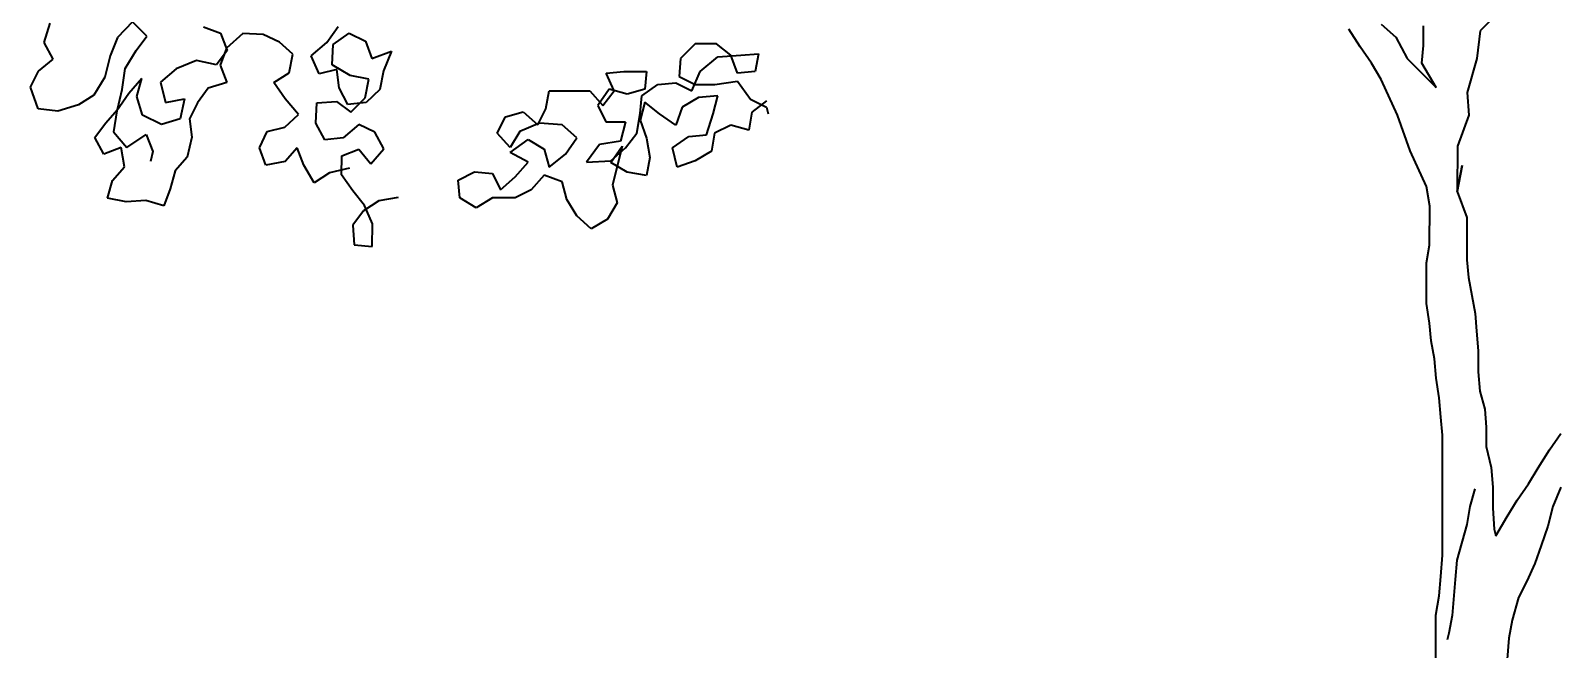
# Model space of a CAD drawing. Header units: millimetres. Extents: x 3675 to 7804, y -1257 to 3701.
# Drawn here: x 6843.8 to 7017.8, y -549.1 to -478.5 of the extents above; entities that cross this region are included whole.
import ezdxf

# ---------------------------------------------------------------- set-up
doc = ezdxf.new("R2010")
doc.units = ezdxf.units.MM
doc.layers.add('L-shrub', color=74, linetype='Continuous', lineweight=35)

# ---------------------------------------------------------------- blocks, each defined once
blk = doc.blocks.new('a4')
for p, q in [((0.03219, 1.42299), (0.02601, 1.41682)), ((-0.88536, 1.40945), (-0.88162, 1.42162)), ((-0.82935, 1.42254), (-0.83891, 1.41268)), ((-0.82036, 1.41351), (-0.82935, 1.42254)), ((-0.8271, 1.40435), (-0.82036, 1.41351)), ((-0.78432, 1.41942), (-0.77356, 1.41533)), ((-0.77356, 1.41533), (-0.76935, 1.40437)), ((-0.75926, 1.41511), (-0.7697, 1.40578)), ((-0.74637, 1.41455), (-0.75926, 1.41511)), ((-0.73614, 1.40958), (-0.74637, 1.41455)), ((-0.70612, 1.4095), (-0.69885, 1.41954)), ((-0.70206, 1.40825), (-0.6918, 1.41528)), ((-0.6918, 1.41528), (-0.68157, 1.41031)), ((-0.0502, 1.40659), (-0.05739, 1.41792)), ((-0.0368, 1.42099), (-0.02754, 1.41275)), ((-0.01004, 1.40758), (-0.01003, 1.41994)), ((0.02601, 1.41682), (0.02393, 1.39931)), ((-0.87974, 1.39884), (-0.88536, 1.40945)), ((-0.83891, 1.41268), (-0.84353, 1.40104)), ((-0.83402, 1.39289), (-0.8271, 1.40435)), ((-0.76935, 1.40437), (-0.77609, 1.3952)), ((-0.7697, 1.40578), (-0.77379, 1.39502)), ((-0.72751, 1.40196), (-0.73614, 1.40958)), ((-0.71603, 1.40105), (-0.70612, 1.4095)), ((-0.70263, 1.39536), (-0.70206, 1.40825)), ((-0.68157, 1.41031), (-0.67737, 1.39935)), ((-0.67737, 1.39935), (-0.66499, 1.40391)), ((-0.66499, 1.40391), (-0.67015, 1.39139)), ((-0.47217, 1.40853), (-0.48145, 1.39928)), ((-0.45878, 1.40852), (-0.47217, 1.40853)), ((-0.44952, 1.40131), (-0.45878, 1.40852)), ((-0.043, 1.39629), (-0.0502, 1.40659)), ((-0.02754, 1.41275), (-0.02034, 1.39935)), ((-0.01108, 1.39626), (-0.01004, 1.40758)), ((-0.88912, 1.39127), (-0.87974, 1.39884)), ((-0.84353, 1.40104), (-0.84692, 1.38745)), ((-0.7888, 1.39806), (-0.8017, 1.39262)), ((-0.77609, 1.3952), (-0.7888, 1.39806)), ((-0.77379, 1.39502), (-0.76959, 1.38406)), ((-0.72984, 1.39013), (-0.72751, 1.40196)), ((-0.71094, 1.38955), (-0.71603, 1.40105)), ((-0.69117, 1.38844), (-0.70263, 1.39536)), ((-0.48145, 1.39928), (-0.48249, 1.38795)), ((-0.4691, 1.39103), (-0.45776, 1.40028)), ((-0.45776, 1.40028), (-0.44335, 1.4013)), ((-0.44542, 1.38997), (-0.44952, 1.40131)), ((-0.44335, 1.4013), (-0.43202, 1.40232)), ((-0.43202, 1.40232), (-0.43409, 1.39099)), ((-0.03683, 1.38598), (-0.043, 1.39629)), ((-0.02034, 1.39935), (-0.00183, 1.3808)), ((-0.00183, 1.3808), (-0.01108, 1.39626)), ((0.02393, 1.39931), (0.01774, 1.3777)), ((-0.89409, 1.38104), (-0.88912, 1.39127)), ((-0.84692, 1.38745), (-0.85384, 1.37599)), ((-0.836, 1.37965), (-0.83402, 1.39289)), ((-0.82344, 1.3865), (-0.83159, 1.37699)), ((-0.82665, 1.37521), (-0.82344, 1.3865)), ((-0.8017, 1.39262), (-0.81161, 1.38417)), ((-0.81161, 1.38417), (-0.80847, 1.37145)), ((-0.73957, 1.38398), (-0.72984, 1.39013)), ((-0.69963, 1.39235), (-0.71094, 1.38955)), ((-0.69825, 1.38069), (-0.69963, 1.39235)), ((-0.67934, 1.38611), (-0.69117, 1.38844)), ((-0.68167, 1.37429), (-0.67934, 1.38611)), ((-0.67015, 1.39139), (-0.67247, 1.37956)), ((-0.52882, 1.39005), (-0.51749, 1.39107)), ((-0.52368, 1.37872), (-0.52882, 1.39005)), ((-0.51749, 1.39107), (-0.50308, 1.39106)), ((-0.50308, 1.39106), (-0.50412, 1.37973)), ((-0.48249, 1.38795), (-0.47219, 1.38279)), ((-0.47426, 1.37867), (-0.4691, 1.39103)), ((-0.45984, 1.38278), (-0.44542, 1.38483)), ((-0.43409, 1.39099), (-0.44542, 1.38997)), ((-0.44542, 1.38483), (-0.43719, 1.37349)), ((-0.02655, 1.36332), (-0.03683, 1.38598)), ((-0.88918, 1.36725), (-0.89409, 1.38104)), ((-0.85384, 1.37599), (-0.86357, 1.36983)), ((-0.83159, 1.37699), (-0.83939, 1.36606)), ((-0.83886, 1.36694), (-0.836, 1.37965)), ((-0.82297, 1.36337), (-0.82665, 1.37521)), ((-0.78143, 1.38038), (-0.78816, 1.37122)), ((-0.76959, 1.38406), (-0.78143, 1.38038)), ((-0.73253, 1.37372), (-0.73957, 1.38398)), ((-0.69263, 1.37008), (-0.69825, 1.38069)), ((-0.67247, 1.37956), (-0.68097, 1.37146)), ((-0.56694, 1.36743), (-0.56487, 1.37876)), ((-0.56487, 1.37876), (-0.53913, 1.37873)), ((-0.53913, 1.37873), (-0.5309, 1.36946)), ((-0.52677, 1.37975), (-0.53399, 1.36946)), ((-0.5309, 1.36946), (-0.52368, 1.37872)), ((-0.51545, 1.37665), (-0.52677, 1.37975)), ((-0.50412, 1.37973), (-0.51545, 1.37665)), ((-0.50722, 1.36429), (-0.50618, 1.37562)), ((-0.50618, 1.37562), (-0.49588, 1.38281)), ((-0.49588, 1.38281), (-0.48455, 1.38383)), ((-0.48455, 1.38383), (-0.47426, 1.37867)), ((-0.47014, 1.37455), (-0.48044, 1.36838)), ((-0.47219, 1.38279), (-0.45984, 1.38278)), ((-0.45779, 1.37557), (-0.47014, 1.37455)), ((-0.46088, 1.36425), (-0.45779, 1.37557)), ((0.01774, 1.3777), (0.01875, 1.36328)), ((-0.87683, 1.36581), (-0.88918, 1.36725)), ((-0.86357, 1.36983), (-0.87683, 1.36581)), ((-0.84647, 1.35831), (-0.83886, 1.36694)), ((-0.83939, 1.36606), (-0.84137, 1.35282)), ((-0.80847, 1.37145), (-0.79628, 1.37371)), ((-0.79628, 1.37371), (-0.79914, 1.36101)), ((-0.78816, 1.37122), (-0.79313, 1.36099)), ((-0.72408, 1.36381), (-0.73253, 1.37372)), ((-0.71297, 1.3583), (-0.71241, 1.37119)), ((-0.71241, 1.37119), (-0.69987, 1.37204)), ((-0.69987, 1.37204), (-0.6907, 1.36531)), ((-0.68097, 1.37146), (-0.69263, 1.37008)), ((-0.6907, 1.36531), (-0.68167, 1.37429)), ((-0.59269, 1.36231), (-0.58136, 1.36539)), ((-0.58136, 1.36539), (-0.5721, 1.35714)), ((-0.5721, 1.35714), (-0.56694, 1.36743)), ((-0.53399, 1.36946), (-0.52885, 1.35916)), ((-0.50412, 1.37149), (-0.50722, 1.36017)), ((-0.49486, 1.36428), (-0.50412, 1.37149)), ((-0.48044, 1.36838), (-0.48457, 1.35706)), ((-0.43617, 1.36525), (-0.43824, 1.35393)), ((-0.43719, 1.37349), (-0.4269, 1.36833)), ((-0.4269, 1.37245), (-0.43617, 1.36525)), ((-0.4269, 1.36833), (-0.42588, 1.36422)), ((-0.85321, 1.34914), (-0.84647, 1.35831)), ((-0.81098, 1.35733), (-0.82297, 1.36337)), ((-0.79914, 1.36101), (-0.81098, 1.35733)), ((-0.79313, 1.36099), (-0.79175, 1.34933)), ((-0.74389, 1.35291), (-0.73258, 1.35571)), ((-0.73258, 1.35571), (-0.72408, 1.36381)), ((-0.70735, 1.34769), (-0.71297, 1.3583)), ((-0.68578, 1.35752), (-0.69569, 1.34907)), ((-0.67555, 1.35255), (-0.68578, 1.35752)), ((-0.59784, 1.35202), (-0.59269, 1.36231)), ((-0.57107, 1.35817), (-0.58343, 1.35303)), ((-0.55665, 1.35713), (-0.57107, 1.35817)), ((-0.54739, 1.34888), (-0.55665, 1.35713)), ((-0.52885, 1.35916), (-0.51649, 1.35915)), ((-0.51649, 1.35915), (-0.51959, 1.3468)), ((-0.50929, 1.35194), (-0.50722, 1.36429)), ((-0.50722, 1.36017), (-0.50312, 1.34884)), ((-0.48457, 1.35706), (-0.49486, 1.36428)), ((-0.46502, 1.35087), (-0.46088, 1.36425)), ((-0.44956, 1.35703), (-0.45987, 1.35189)), ((-0.43824, 1.35393), (-0.44956, 1.35703)), ((-0.01834, 1.34066), (-0.02655, 1.36332)), ((0.01875, 1.36328), (0.01153, 1.34372)), ((-0.84758, 1.33853), (-0.85321, 1.34914)), ((-0.84137, 1.35282), (-0.83292, 1.34291)), ((-0.83292, 1.34291), (-0.82071, 1.35118)), ((-0.82071, 1.35118), (-0.8165, 1.34022)), ((-0.79175, 1.34933), (-0.79461, 1.33663)), ((-0.74886, 1.34268), (-0.74389, 1.35291)), ((-0.69569, 1.34907), (-0.70735, 1.34769)), ((-0.66993, 1.34194), (-0.67555, 1.35255)), ((-0.58961, 1.34274), (-0.59784, 1.35202)), ((-0.58962, 1.33965), (-0.57828, 1.34788)), ((-0.58343, 1.35303), (-0.58961, 1.34274)), ((-0.57828, 1.34788), (-0.56799, 1.34169)), ((-0.55461, 1.33859), (-0.54739, 1.34888)), ((-0.51959, 1.3468), (-0.53298, 1.34475)), ((-0.51651, 1.34267), (-0.50929, 1.35194)), ((-0.50312, 1.34884), (-0.50107, 1.33648)), ((-0.48665, 1.34265), (-0.47634, 1.34985)), ((-0.47634, 1.34985), (-0.46502, 1.35087)), ((-0.45987, 1.35189), (-0.46194, 1.34057)), ((-0.83662, 1.34274), (-0.84758, 1.33853)), ((-0.83436, 1.33055), (-0.83662, 1.34274)), ((-0.8165, 1.34022), (-0.81793, 1.33386)), ((-0.79461, 1.33663), (-0.80223, 1.32799)), ((-0.74465, 1.33172), (-0.74886, 1.34268)), ((-0.72484, 1.34262), (-0.73246, 1.33399)), ((-0.72064, 1.33166), (-0.72484, 1.34262)), ((-0.69664, 1.32559), (-0.6966, 1.3376)), ((-0.6966, 1.3376), (-0.68564, 1.34181)), ((-0.68564, 1.34181), (-0.67808, 1.33243)), ((-0.67808, 1.33243), (-0.66993, 1.34194)), ((-0.5783, 1.33346), (-0.58962, 1.33965)), ((-0.56799, 1.34169), (-0.56491, 1.33036)), ((-0.56491, 1.33036), (-0.55461, 1.33859)), ((-0.53298, 1.34475), (-0.54123, 1.33343)), ((-0.52578, 1.33342), (-0.51857, 1.34371)), ((-0.52578, 1.33445), (-0.51651, 1.34267)), ((-0.51857, 1.34371), (-0.52477, 1.319)), ((-0.50107, 1.33648), (-0.50314, 1.32516)), ((-0.48357, 1.33029), (-0.48665, 1.34265)), ((-0.46194, 1.34057), (-0.47224, 1.3344)), ((-0.00806, 1.318), (-0.01834, 1.34066)), ((0.01153, 1.34372), (0.0115, 1.31489)), ((-0.84198, 1.32192), (-0.83436, 1.33055)), ((-0.80223, 1.32799), (-0.80544, 1.3167)), ((-0.73246, 1.33399), (-0.74465, 1.33172)), ((-0.71413, 1.32052), (-0.72064, 1.33166)), ((-0.7044, 1.32667), (-0.71413, 1.32052)), ((-0.69168, 1.32981), (-0.7044, 1.32667)), ((-0.62258, 1.32218), (-0.61228, 1.32732)), ((-0.61228, 1.32732), (-0.60096, 1.32628)), ((-0.60096, 1.32628), (-0.59582, 1.31598)), ((-0.58654, 1.3242), (-0.5783, 1.33346)), ((-0.54123, 1.33343), (-0.52578, 1.33445)), ((-0.51549, 1.32723), (-0.52578, 1.33342)), ((-0.50314, 1.32516), (-0.51549, 1.32723)), ((-0.47224, 1.3344), (-0.48357, 1.33029)), ((0.0115, 1.31489), (0.0146, 1.33136)), ((0.0146, 1.33136), (0.0115, 1.31489)), ((-0.84519, 1.31063), (-0.84198, 1.32192)), ((-0.80544, 1.3167), (-0.80953, 1.30594)), ((-0.6896, 1.31533), (-0.69664, 1.32559)), ((-0.62156, 1.31085), (-0.62258, 1.32218)), ((-0.59582, 1.31598), (-0.58654, 1.3242)), ((-0.56801, 1.32522), (-0.57625, 1.31596)), ((-0.55668, 1.32109), (-0.56801, 1.32522)), ((-0.55361, 1.30976), (-0.55668, 1.32109)), ((-0.52477, 1.319), (-0.52169, 1.30767)), ((-0.00601, 1.30564), (-0.00806, 1.318)), ((-0.83336, 1.3083), (-0.84519, 1.31063)), ((-0.82082, 1.30915), (-0.83336, 1.3083)), ((-0.80953, 1.30594), (-0.82082, 1.30915)), ((-0.68203, 1.30595), (-0.6896, 1.31533)), ((-0.67302, 1.30893), (-0.68275, 1.30277)), ((-0.66083, 1.31119), (-0.67302, 1.30893)), ((-0.61127, 1.30466), (-0.62156, 1.31085)), ((-0.60097, 1.31083), (-0.61127, 1.30466)), ((-0.58655, 1.31082), (-0.60097, 1.31083)), ((-0.57625, 1.31596), (-0.58655, 1.31082)), ((-0.54744, 1.29946), (-0.55361, 1.30976)), ((-0.52169, 1.30767), (-0.52787, 1.29738)), ((0.0115, 1.31489), (0.01766, 1.29841)), ((-0.68275, 1.30277), (-0.68948, 1.29361)), ((-0.67694, 1.29446), (-0.68203, 1.30595)), ((-0.53818, 1.29121), (-0.54744, 1.29946)), ((-0.52787, 1.29738), (-0.53818, 1.29121)), ((-0.00604, 1.28093), (-0.00601, 1.30564)), ((0.01766, 1.29841), (0.01764, 1.27164)), ((-0.68948, 1.29361), (-0.68863, 1.28107)), ((-0.67716, 1.28015), (-0.67694, 1.29446)), ((-0.68863, 1.28107), (-0.67716, 1.28015)), ((-0.0081, 1.2696), (-0.00604, 1.28093)), ((-0.00813, 1.24386), (-0.0081, 1.2696)), ((0.01764, 1.27164), (0.01866, 1.26031)), ((0.01866, 1.26031), (0.02276, 1.23765)), ((-0.00608, 1.2315), (-0.00813, 1.24386)), ((-0.00506, 1.22018), (-0.00608, 1.2315)), ((0.02276, 1.23765), (0.02378, 1.22633)), ((-0.00301, 1.20885), (-0.00506, 1.22018)), ((0.02378, 1.22633), (0.02479, 1.21397)), ((0.02479, 1.21397), (0.02478, 1.20058)), ((-0.00199, 1.19649), (-0.00301, 1.20885)), ((0.02478, 1.20058), (0.0258, 1.18823)), ((0.00005, 1.18413), (-0.00199, 1.19649)), ((0.00107, 1.17177), (0.00005, 1.18413)), ((0.0258, 1.18823), (0.02888, 1.1769)), ((0.00209, 1.16045), (0.00107, 1.17177)), ((0.02888, 1.1769), (0.0299, 1.16557)), ((0.0299, 1.16557), (0.02989, 1.15321)), ((0.00202, 1.08425), (0.00209, 1.16045)), ((0.02989, 1.15321), (0.03296, 1.13983)), ((0.07004, 1.15112), (0.07726, 1.16141)), ((0.06282, 1.1398), (0.07004, 1.15112)), ((0.03296, 1.13983), (0.03398, 1.12747)), ((0.05664, 1.12951), (0.06282, 1.1398)), ((0.02265, 1.12645), (0.01955, 1.11513)), ((0.03398, 1.12747), (0.03397, 1.11408)), ((0.04942, 1.11922), (0.05664, 1.12951)), ((0.07723, 1.12743), (0.07207, 1.11508)), ((0.01955, 1.11513), (0.01749, 1.1038)), ((0.03397, 1.11408), (0.03499, 1.1007)), ((0.04323, 1.10893), (0.04942, 1.11922)), ((0.07207, 1.11508), (0.06897, 1.10272)), ((0.01749, 1.1038), (0.01129, 1.08115)), ((0.03601, 1.09658), (0.04323, 1.10893)), ((0.03499, 1.1007), (0.03601, 1.09658)), ((0.06897, 1.10272), (0.06484, 1.09037)), ((0.00098, 1.07087), (0.00202, 1.08425)), ((0.06484, 1.09037), (0.06071, 1.07905)), ((0.01129, 1.08115), (0.01025, 1.0688)), ((0.06071, 1.07905), (0.05555, 1.06773)), ((-0.00006, 1.05851), (0.00098, 1.07087)), ((0.01025, 1.0688), (0.00817, 1.04615)), ((0.05555, 1.06773), (0.05039, 1.05744)), ((-0.00213, 1.04616), (-0.00006, 1.05851)), ((0.05039, 1.05744), (0.04626, 1.04302)), ((-0.00221, 0.95555), (-0.00213, 1.04616)), ((0.00817, 1.04615), (0.0061, 1.03482)), ((0.04626, 1.04302), (0.04419, 1.0317)), ((0.0061, 1.03482), (0.00506, 1.03071)), ((0.04419, 1.0317), (0.04315, 1.01831))]:
    blk.add_line(p, q)
blk = doc.blocks.new('A$C11BA3BBE')
at = {"xscale": 1.757985580985007, "yscale": 1.757985580985007, "zscale": 1.757985580985007}
blk.add_blockref('a4', (1.7893, 0), dxfattribs=at)

msp = doc.modelspace()

# ---------------------------------------------------------------- block references
at = {"layer": 'L-shrub', "xscale": 102.2617952794016, "yscale": 102.2617952794016, "zscale": 102.2617952794016}
msp.add_blockref('A$C11BA3BBE', (6821.59, -733.27), dxfattribs=at)

doc.saveas('drawing.dxf')
